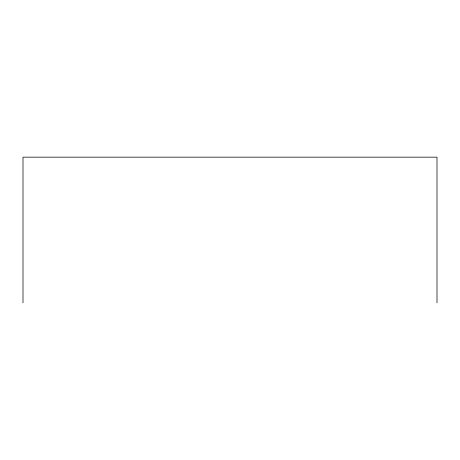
<?xml version="1.0" encoding="UTF-8"?>
<svg xmlns="http://www.w3.org/2000/svg" width="460" height="460" viewBox="0 0 460 460"><rect width="100%" height="100%" fill="white"/><g stroke="black" fill="none" stroke-linecap="round" stroke-linejoin="round"><path stroke-width="0.69" d="M437 302.835L437 157.165L23 157.165L23 302.835"/></g></svg>
